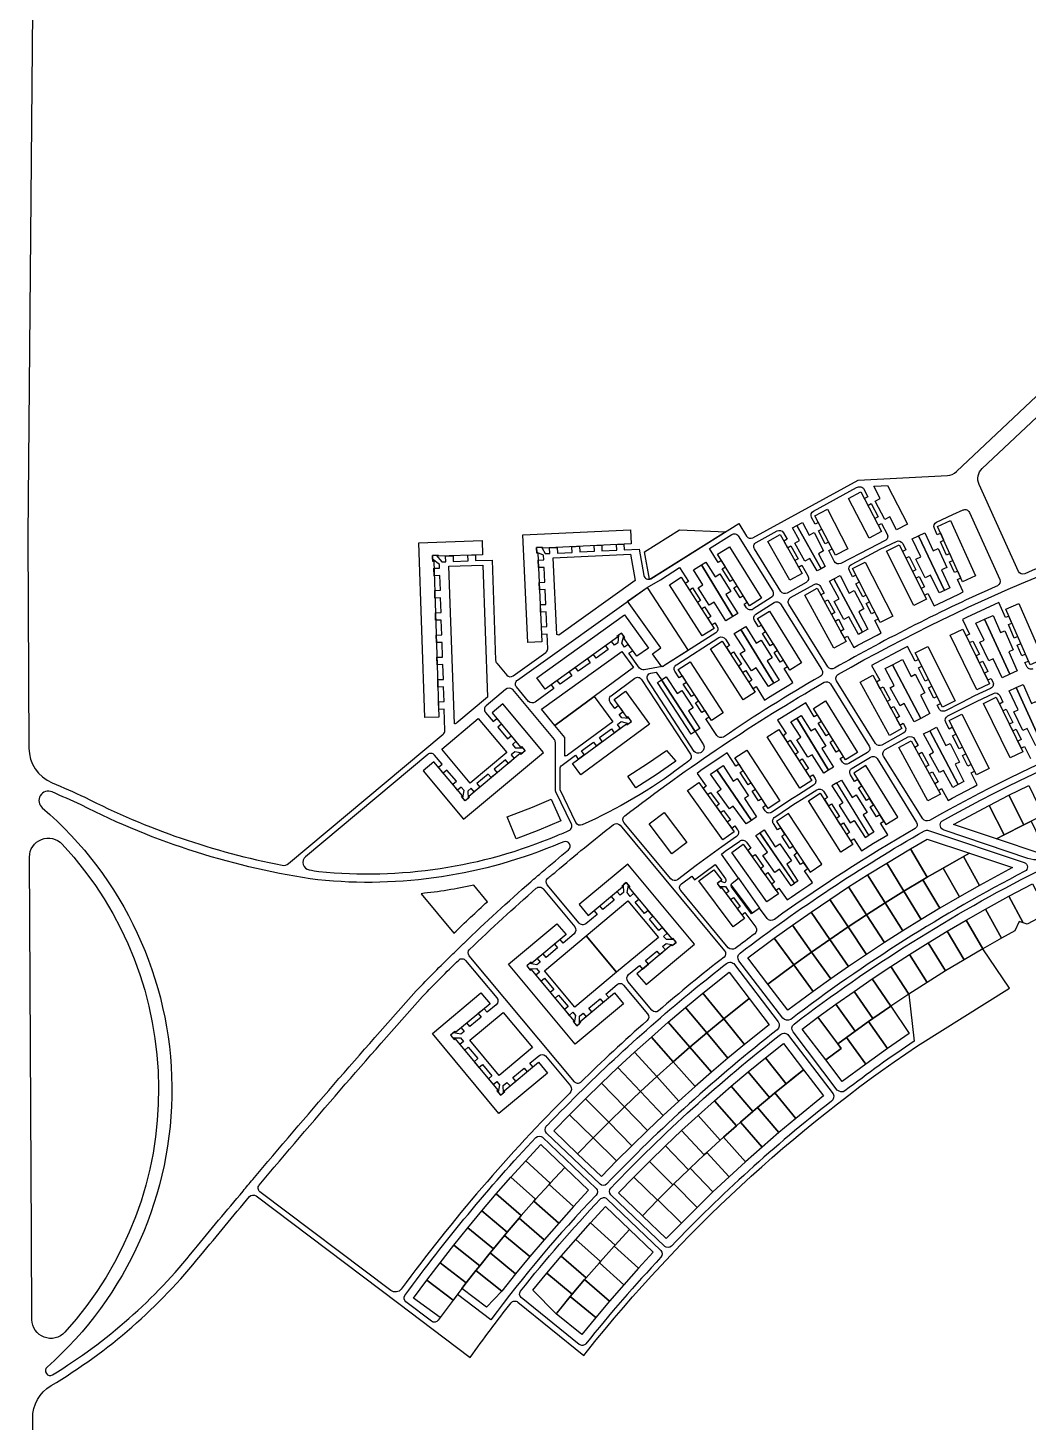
# Model space of a CAD drawing. Header units: millimetres. Extents: x -2529 to 8314, y -4885 to 3935.
# Drawn here: x 877 to 1937, y -2043 to -566 of the extents above; entities that cross this region are included whole.
import ezdxf

# ---------------------------------------------------------------- set-up
doc = ezdxf.new("R2010")
doc.units = ezdxf.units.MM
for name, color, linetype, true_color in [('благоустройство_внутридворовые_дороги', 18, 'Continuous', 0x000000), ('благоустройство_спорт', 18, 'Continuous', 0x000000), ('дома_зона застройки', 18, 'Continuous', 0x000000), ('Участки_зона_Ж_1_1_18_08_034001_2520', 18, 'Continuous', 0x000000), ('Участки_зона_Ж_1_1_18_08_034001_7586', 18, 'Continuous', 0x000000)]:
    doc.layers.add(name, color=color, linetype=linetype, true_color=true_color)
doc.layers.add('торговый_центр_здание', color=250, linetype='Continuous', transparency=0.4)

msp = doc.modelspace()

# ---------------------------------------------------------------- linework, layer by layer
at = {"layer": 'благоустройство_внутридворовые_дороги'}
for points in [[(881.9, -507.1), (876.8, -1104.8), (877.9, -1329, 0.300273), (902.4, -1365.6, -0.008998), (937.1, -1381, 0.070353), (1146.3, -1453, 0.225514), (1153, -1451.3), (1317, -1314.2, 0.232276), (1318.8, -1310.2), (1317.9, -1287.7), (1312.3, -1287.9), (1312, -1279.9), (1318, -1279.7), (1317.4, -1264.1), (1311.4, -1264.3), (1311.2, -1256.3), (1317.2, -1256.1), (1316.6, -1240.5), (1310.6, -1240.7), (1310.4, -1232.7), (1316.4, -1232.5), (1315.8, -1216.9), (1309.8, -1217.1), (1309.6, -1209.1), (1315.6, -1208.9), (1315, -1193.3), (1309, -1193.5), (1308.8, -1185.5), (1314.8, -1185.3), (1314.2, -1169.7), (1308.2, -1169.9), (1308, -1161.9), (1314, -1161.7), (1313.4, -1146.1), (1307.4, -1146.3), (1307.2, -1138.3), (1313.2, -1138.1), (1313, -1134.3), (1305.7, -1128.7), (1305.6, -1124.7), (1309.6, -1124.6), (1315.6, -1131.5), (1319.7, -1131.4), (1319.5, -1125.4), (1327.5, -1125.1), (1327.7, -1131.1), (1343.3, -1130.6), (1343.1, -1124.6), (1351.1, -1124.3), (1351.3, -1130.3), (1368.9, -1129.7), (1372.5, -1235.8, 0.166908), (1373.7, -1238.8), (1384.3, -1251.5, 0.394775), (1391.1, -1252.3), (1391.1, -1252.3), (1425.7, -1227.7, 0.208138), (1427.9, -1223.6), (1427.2, -1208.2), (1421.5, -1208.5), (1421.1, -1200.5), (1426.9, -1200.2), (1426.2, -1184.6), (1420.3, -1184.9), (1420, -1176.9), (1425.8, -1176.6), (1425.1, -1161), (1419.2, -1161.3), (1418.8, -1153.3), (1424.7, -1153), (1424, -1137.4), (1418.1, -1137.7), (1417.7, -1129.7), (1423.6, -1129.4), (1423.4, -1124.6), (1417.3, -1122.1), (1416.2, -1122.2), (1415.9, -1116.2), (1421.8, -1115.9), (1421.8, -1117), (1425, -1122.8), (1430.1, -1122.6), (1429.8, -1116.6), (1437.8, -1116.2), (1438.1, -1122.2), (1453.7, -1121.5), (1453.4, -1115.5), (1461.4, -1115.1), (1461.7, -1121.1), (1477.3, -1120.4), (1477, -1114.4), (1485, -1114), (1485.3, -1120), (1500.9, -1119.3), (1500.6, -1113.3), (1508.6, -1112.9), (1508.9, -1118.9), (1524.7, -1118.2), (1529.8, -1145.9, 0.512628), (1537.1, -1149.4), (1630.2, -1091.1), (1638.4, -1104.3, 0.397536), (1645.1, -1106), (1756.9, -1044.9), (1851.4, -1040.1, 0.177984), (1860.9, -1036), (2181.2, -734.4, 0.415974)], [(2191.1, -1055.3, 0.035834), (1933.4, -1144.2, -0.343797), (1926.7, -1141.7), (1885, -1049.6, -0.320367), (1888.4, -1032.5), (1946.2, -978.1)], [(1942, -1245, -0.416316), (1935.4, -1242.4), (1933.6, -1238.3), (1937.3, -1236.7), (1934.1, -1229.4), (1930.4, -1231), (1925.5, -1219.7), (1929.2, -1218.1), (1926, -1210.8), (1922.3, -1212.4), (1916.1, -1198.1), (1919.7, -1196.5), (1916.5, -1189.1), (1912.9, -1190.7), (1905.9, -1174.8), (1901.3, -1176.8), (1871.8, -1190.4), (1867.3, -1192.5), (1874.9, -1208.3), (1871.3, -1210), (1874.8, -1217.2), (1878.4, -1215.5), (1885.3, -1229.5), (1881.7, -1231.3), (1885.2, -1238.4), (1888.8, -1236.7), (1894.1, -1247.8), (1890.6, -1249.5), (1894.1, -1256.7), (1897.7, -1255), (1899.6, -1258.9, -0.417321), (1897.2, -1265.6), (1880.2, -1273.7), (1866.1, -1280.8), (1849.3, -1289.4, -0.41531), (1842.6, -1287.2), (1840.6, -1283.3), (1844.1, -1281.5), (1840.5, -1274.3), (1836.9, -1276.1), (1831.4, -1265.1), (1835, -1263.3), (1831.4, -1256.2), (1827.8, -1258), (1820.8, -1244), (1824.3, -1242.2), (1820.7, -1235.1), (1817.2, -1236.9), (1809.2, -1221.2), (1804.8, -1223.5), (1775.4, -1239), (1775.4, -1239), (1771, -1241.4), (1779.6, -1257), (1776.1, -1258.9), (1779.9, -1265.9), (1783.4, -1264), (1790.9, -1277.7), (1787.4, -1279.6), (1791.2, -1286.6), (1794.7, -1284.7), (1800.6, -1295.5), (1797.1, -1297.4), (1800.9, -1304.5), (1804.5, -1302.5), (1806.6, -1306.4, -0.412343), (1804.6, -1313.2), (1782, -1325.7, -0.399298), (1775.3, -1324), (1734, -1257.6, -0.42675), (1735.8, -1250.6, -0.062725), (2193.2, -1062.9)], [(1677.6, -1100.7), (1677.6, -1100.7), (1681.6, -1107.7), (1678.1, -1109.6), (1682, -1116.6), (1685.5, -1114.6), (1693.2, -1128.2), (1689.7, -1130.2), (1693.7, -1137.2), (1697.1, -1135.2), (1703.6, -1146.5, -0.414221), (1701.6, -1153.3), (1681.6, -1164.6, -0.401165), (1674.9, -1162.9), (1646.9, -1117.9, -0.43109), (1648.7, -1110.9), (1670.9, -1098.8, -0.409848), (1677.6, -1100.7)], [(2184.9, -1254.6, 0.05428), (1832.4, -1405.6, -0.33205), (1825.2, -1403.9), (1783.8, -1337.5, -0.430973), (1785.6, -1330.5), (1809.8, -1317.1, -0.39418), (1816.6, -1319.3), (1820.4, -1326.3), (1816.9, -1328.2), (1820.8, -1335.2), (1824.3, -1333.3), (1831.8, -1347), (1828.2, -1348.9), (1832.1, -1355.9), (1835.6, -1354), (1841.5, -1364.8), (1838, -1366.7), (1841.8, -1373.8), (1845.3, -1371.8), (1852.2, -1384.4), (1856.5, -1382), (1878.6, -1370.3), (1883, -1368), (1876.6, -1355.1), (1880.1, -1353.3), (1876.6, -1346.2), (1873, -1347.9), (1867.5, -1336.9), (1871, -1335.1), (1867.5, -1328), (1863.9, -1329.8), (1856.9, -1315.8), (1860.5, -1314), (1856.9, -1306.9), (1853.3, -1308.7), (1849.7, -1301.5, -0.412329), (1851.9, -1294.8), (1868.8, -1286.2), (1882.8, -1279.1), (1900.2, -1270.9, -0.412378), (1906.8, -1273.2), (1910.3, -1280.4), (1906.7, -1282.2), (1910.2, -1289.4), (1913.8, -1287.6), (1920.6, -1301.7), (1917, -1303.4), (1920.6, -1310.6), (1924.2, -1308.9), (1929.5, -1319.9), (1925.9, -1321.7), (1929.4, -1328.9), (1933, -1327.1), (1939.3, -1340.1)], [(1685.8, -1486.9), (1695, -1480.5), (1704.4, -1474.3), (1708.5, -1471.5), (1700.1, -1458.8), (1703.5, -1456.6), (1699, -1450), (1695.7, -1452.2), (1688.9, -1441.9), (1692.2, -1439.7), (1687.8, -1433), (1684.5, -1435.3), (1675.8, -1422.2), (1679.2, -1420), (1674.8, -1413.4), (1671.4, -1415.6), (1667, -1408.9, -0.414386), (1668.4, -1402), (1684.2, -1391.5), (1688.8, -1388.5), (1692.2, -1386.3), (1696.8, -1383.3), (1712.9, -1373.2, -0.363536), (1720.1, -1374.5), (1724.3, -1381.3), (1721, -1383.4), (1725.2, -1390.2), (1728.6, -1388), (1737, -1401.3), (1733.6, -1403.4), (1737.9, -1410.1), (1741.3, -1408), (1747.8, -1418.4), (1744.5, -1420.6), (1748.7, -1427.3), (1752.1, -1425.2), (1760.2, -1437.9), (1773.2, -1429.8), (1788.2, -1420.8), (1780.5, -1408.4), (1783.9, -1406.3), (1779.6, -1399.5), (1776.2, -1401.6), (1769.7, -1391.1), (1773.1, -1389), (1768.9, -1382.2), (1765.5, -1384.3), (1757.2, -1371.1), (1760.6, -1369), (1756.4, -1362.2), (1753, -1364.3), (1748.6, -1357.2, -0.418917), (1750.3, -1350.3), (1769.9, -1338.5, -0.409422), (1776.8, -1340.1), (1818.8, -1407.6, -0.390752), (1817.3, -1414.2, 0.025053), (1668.1, -1510.4, -0.39013), (1660.2, -1509.6), (1652.3, -1498.4), (1643.9, -1504.5), (1622.7, -1476.1, -0.414561), (1623.4, -1471.9), (1630, -1466.9), (1611.9, -1441.2), (1615.9, -1438.3), (1631.4, -1427.4, -0.414537), (1638.3, -1428.6), (1643, -1435.1), (1639.7, -1437.4), (1644.3, -1443.9), (1647.6, -1441.6), (1656.6, -1454.3), (1653.3, -1456.7), (1657.9, -1463.2), (1661.2, -1460.9), (1668.3, -1470.9), (1665.1, -1473.2), (1669.7, -1479.8), (1672.9, -1477.5), (1681.7, -1489.8), (1685.8, -1486.9), (1685.8, -1486.9)], [(878.5, -1444.4, -0.683192), (913.1, -1430.7, -0.390014), (915.9, -1947.9, -0.682645), (881.1, -1934.6), (880.5, -1844.7), (878.5, -1444.4)], [(883.7, -2291.6), (881.9, -2039.1, -0.266475), (901.4, -2004.4, 0.090385), (1060.2, -1866.1, -0.002129), (1111.7, -1804.2, -0.376558), (1118.6, -1803.4), (1270.1, -1917.6), (1270.1, -1917.6), (1270.1, -1917.6), (1305.1, -1944), (1345.6, -1974.5, -0.010812), (1389, -1916.7, -0.41791), (1396.1, -1915.9), (1466.1, -1972.4), (1469.8, -1967.7, -0.076022), (1819.7, -1644.3), (1917.3, -1583.3), (1888.9, -1541.5), (1869.1, -1553.2), (1849.4, -1565.1), (1829.9, -1577.3), (1810.6, -1589.8), (1816.3, -1639.3, 0.014299), (1742.8, -1692.1, -0.353401), (1734.7, -1691.3), (1687.8, -1629.7, -0.414009), (1688.9, -1621.3, -0.04558), (1946.4, -1459.6, -0.184619)], [(1648.2, -1518.7, -0.397763), (1647.2, -1525.7, 0.003634), (1626.6, -1541.2, -0.328728), (1619.2, -1540.5), (1568.7, -1479.9, -0.428458), (1569.5, -1472.7), (1580.4, -1464.5), (1583.4, -1468.5), (1605.1, -1452.4), (1616.2, -1467.3, -0.414561), (1615.5, -1471.5), (1615.4, -1471.6), (1610.7, -1470.1), (1607.5, -1472.5), (1609.8, -1475.7), (1616.2, -1475.7), (1619.9, -1480.7), (1616.7, -1483.1), (1621.5, -1489.5), (1624.7, -1487.1), (1631.9, -1496.8), (1628.7, -1499.2), (1633.4, -1505.6), (1636.6, -1503.2), (1648.2, -1518.7)]]:
    msp.add_lwpolyline(points, format="xyb", dxfattribs=at)
for points in [[(1762.4, -1054), (1767, -1062.8), (1763.5, -1064.6), (1767.1, -1071.7), (1770.7, -1069.9), (1777.9, -1083.7), (1774.3, -1085.6), (1778, -1092.7), (1781.6, -1090.8), (1787.6, -1102.4, -0.415305), (1785.3, -1109.1), (1768.5, -1117.6), (1738.3, -1133.2, -0.413337), (1731.5, -1131), (1725.7, -1119.7), (1729.2, -1117.8), (1725.5, -1110.7), (1722, -1112.6), (1714.8, -1098.7), (1718.3, -1096.9), (1714.6, -1089.8), (1711.1, -1091.6), (1707.4, -1084.4, -0.407958), (1709.4, -1077.7), (1755.1, -1052.8, -0.112773), (1757.2, -1052.2), (1758.6, -1052.1, -0.28719)], [(1904.4, -1156.9, 0.024931), (1731.8, -1244.2, -0.376629), (1724.7, -1242.7), (1683.4, -1176.5, -0.427853), (1685.2, -1169.5), (1710, -1155.6, -0.417509), (1716.8, -1157.6), (1720.7, -1164.7), (1717.2, -1166.6), (1721, -1173.6), (1724.5, -1171.7), (1732, -1185.4), (1728.5, -1187.3), (1732.3, -1194.3), (1735.8, -1192.4), (1741.7, -1203.2), (1738.2, -1205.2), (1742, -1212.2), (1745.6, -1210.3), (1752.2, -1222.5), (1756.6, -1220), (1776.8, -1209.1), (1781.2, -1206.8), (1774.6, -1193.8), (1778.2, -1192), (1774.5, -1184.9), (1770.9, -1186.7), (1765.3, -1175.7), (1768.9, -1173.9), (1765.2, -1166.8), (1761.7, -1168.6), (1754.5, -1154.7), (1758.1, -1152.9), (1754.4, -1145.8), (1750.9, -1147.6), (1747.5, -1140.9, -0.412297), (1749.6, -1134.2), (1766.4, -1125.4), (1780.3, -1118.3), (1797.3, -1109.9, -0.412651), (1804, -1112.1), (1807.4, -1118.8), (1803.8, -1120.6), (1807.4, -1127.8), (1811, -1126), (1818, -1140), (1814.5, -1141.8), (1818.1, -1148.9), (1821.6, -1147.1), (1827.2, -1158.1), (1823.6, -1159.9), (1827.2, -1167), (1830.8, -1165.2), (1837.3, -1178.2), (1841.8, -1176), (1863.5, -1165.7), (1868.1, -1163.5), (1862.1, -1150.3), (1865.7, -1148.6), (1862.4, -1141.3), (1858.8, -1143), (1853.7, -1131.7), (1857.3, -1130.1), (1854, -1122.8), (1850.4, -1124.5), (1844, -1110.2), (1847.6, -1108.6), (1844.3, -1101.3), (1840.7, -1102.9), (1837.6, -1096.1, -0.412448), (1840, -1089.5), (1857.3, -1081.5), (1868, -1076.6, -0.415981), (1874.7, -1079.1), (1906.9, -1150.3, -0.397287)], [(1629.7, -1104.1), (1666.2, -1162.7, -0.411486), (1664.6, -1169.5), (1645.3, -1181.8, -0.41705), (1638.4, -1180.2), (1636, -1176.4), (1639.3, -1174.3), (1635.1, -1167.5), (1631.7, -1169.6), (1625.2, -1159.1), (1628.6, -1157), (1624.4, -1150.2), (1621, -1152.3), (1612.7, -1139.1), (1616.1, -1137), (1611.9, -1130.2), (1608.5, -1132.3), (1599.3, -1117.5), (1622.8, -1102.5, -0.416946)], [(1567.5, -1137.7), (1577, -1152.5), (1573.6, -1154.6), (1577.9, -1161.4), (1581.3, -1159.2), (1589.7, -1172.4), (1586.4, -1174.5), (1590.7, -1181.2), (1594.1, -1179.1), (1600.7, -1189.4), (1597.3, -1191.6), (1601.7, -1198.3), (1605, -1196.2), (1607.4, -1199.9, -0.410871), (1606, -1206.8), (1550.9, -1241.9, -0.096084), (1549.1, -1242.6), (1530, -1246.1, -0.277365), (1525.1, -1244.1), (1513.8, -1228.4), (1517.9, -1225.5), (1513.2, -1219), (1509.2, -1221.9), (1506.2, -1217.7), (1508.3, -1210.1), (1506, -1207), (1502.7, -1209.3), (1502.2, -1217.3), (1498.4, -1220), (1495.5, -1215.9), (1489, -1220.6), (1491.9, -1224.6), (1479.2, -1233.7), (1476.3, -1229.7), (1469.8, -1234.3), (1472.7, -1238.4), (1460, -1247.5), (1457.1, -1243.4), (1450.6, -1248.1), (1453.5, -1252.2), (1440.8, -1261.3), (1437.9, -1257.2), (1431.4, -1261.8), (1434.3, -1265.9), (1414.5, -1280.1, -0.374415), (1407.5, -1279.4), (1394.7, -1264, -0.436397), (1395.7, -1256.8), (1533.2, -1158.6), (1547.3, -1150.5)], [(1683.4, -1262.1), (1687.7, -1259.5), (1678.5, -1244.7), (1681.9, -1242.6), (1677.7, -1235.8), (1674.3, -1237.9), (1667.8, -1227.5), (1671.2, -1225.3), (1666.9, -1218.6), (1663.5, -1220.7), (1655.3, -1207.4), (1658.7, -1205.3), (1654.5, -1198.5), (1651.1, -1200.6), (1646.8, -1193.8, -0.411414), (1648.4, -1187), (1667.7, -1174.7, -0.416946), (1674.6, -1176.2), (1717.8, -1245.4, -0.03665), (1718.2, -1246, -0.426432), (1716.7, -1252.9, 0.018106), (1614, -1317.2, -0.387918), (1607.1, -1315.6), (1595.5, -1297.8), (1598.8, -1295.7), (1594.5, -1289), (1591.1, -1291.2), (1584.4, -1280.9), (1587.7, -1278.7), (1583.4, -1272), (1580, -1274.2), (1571.5, -1261.1), (1574.8, -1258.9), (1570.5, -1252.2), (1567.1, -1254.4), (1562.6, -1247.5, -0.417615), (1564.1, -1240.6), (1609.3, -1211.9, -0.413045), (1616.2, -1213.4), (1620.5, -1220.1), (1617.1, -1222.3), (1621.5, -1229), (1624.8, -1226.8), (1633.3, -1240), (1629.9, -1242.2), (1634.2, -1248.9), (1637.6, -1246.7), (1644.2, -1257.1), (1640.9, -1259.2), (1645.2, -1266), (1648.6, -1263.8), (1657.6, -1278), (1661.9, -1275.3), (1672.6, -1268.7)], [(1936.7, -1445.8), (1847.8, -1416, -0.536792), (1845.4, -1406.3, -0.070526), (2308.2, -1229, -0.385786), (2326.1, -1240.3), (2339.4, -1299, -0.394236), (2327.7, -1315.3, 0.058073), (1961.8, -1445.2, -0.160222)], [(1464.3, -1410.3, -0.405203), (1457.7, -1407.9), (1440.9, -1373.1), (1440.9, -1350.9, -0.238878), (1443, -1346.9), (1457.1, -1336.5), (1460.1, -1340.6), (1466.5, -1335.8), (1463.6, -1331.8), (1476.2, -1322.6), (1479.1, -1326.6), (1485.6, -1321.8), (1482.6, -1317.8), (1495.2, -1308.6), (1498.2, -1312.6), (1504.6, -1307.9), (1501.7, -1303.9), (1505.7, -1300.9), (1513.3, -1302.9), (1516.5, -1300.6), (1514.2, -1297.4), (1506.3, -1297), (1503.6, -1293.2), (1507.6, -1290.3), (1502.9, -1283.8), (1498.8, -1286.8), (1494.1, -1280.3, -0.427629), (1495.1, -1273.4), (1520.1, -1254.9, -0.430865), (1527.3, -1256.2), (1579, -1335.3, -0.387686), (1577.5, -1342.5, 0.001347), (1570.2, -1347.8, -0.056993)], [(1589.8, -1333.8, -0.390871), (1583.1, -1332.4), (1533.9, -1257, -0.535174), (1537.2, -1249.4), (1542.8, -1248.4), (1548.2, -1256.6), (1553.3, -1253.4), (1565, -1271.2), (1570, -1268), (1582.1, -1286.4), (1577, -1289.6), (1589, -1308), (1584, -1311.4), (1593, -1325.3, -0.357607), (1590.8, -1333.1, 0.000176)], [(1175, -1458, 0.003287), (1185.3, -1459.6, 0.125482), (1437.7, -1421.6, 0.006239), (1450.3, -1416.2, 0.43156), (1452.9, -1409.4), (1436.4, -1375.3, -0.112927), (1435.9, -1373.1), (1435.9, -1345.9), (1435.9, -1323, 0.175674), (1434.8, -1319.8), (1390.7, -1267, 0.378812), (1382.9, -1267), (1362.4, -1284.1, 0.41843), (1361.9, -1291.2), (1369.9, -1300.8), (1373.7, -1297.6), (1378.8, -1303.7), (1375, -1306.9), (1385.2, -1319.1), (1389, -1315.9), (1394.1, -1322), (1390.3, -1325.2), (1393.3, -1328.8), (1401.2, -1328.7), (1403.8, -1331.8), (1400.7, -1334.3), (1393, -1332.8), (1389.1, -1336.1), (1392.3, -1339.9), (1386.1, -1345.1), (1382.9, -1341.2), (1370.9, -1351.2), (1374.2, -1355.1), (1368, -1360.2), (1364.8, -1356.4), (1352.8, -1366.4), (1356, -1370.2), (1349.9, -1375.4), (1346.7, -1371.5), (1343.2, -1374.4), (1343.3, -1382.4), (1340.3, -1384.8), (1337.7, -1381.7), (1339.2, -1374), (1336.1, -1370.3), (1332.3, -1373.5), (1327.2, -1367.3), (1331, -1364.1), (1321, -1352.2), (1317.1, -1355.4), (1312, -1349.2), (1315.8, -1346), (1307.7, -1336.3, 0.414984), (1300.7, -1335.7), (1171.1, -1444, 0.644934)], [(1558.4, -1467.6), (1508.6, -1407.9, -0.426027), (1509.4, -1400.7, -0.032688), (1720.7, -1259.2, -0.404643), (1727.4, -1260.9), (1768.4, -1326.7, -0.421285), (1766.7, -1333.6), (1746.9, -1345.3, -0.407281), (1740.1, -1343.7), (1737.8, -1339.9), (1741.2, -1337.8), (1736.9, -1331), (1733.5, -1333.1), (1727, -1322.6), (1730.4, -1320.5), (1726.2, -1313.7), (1722.8, -1315.8), (1714.5, -1302.6), (1717.9, -1300.5), (1713.7, -1293.7), (1710.3, -1295.8), (1701.2, -1281.1), (1696.9, -1283.7), (1675.6, -1296.7), (1675.6, -1296.7), (1671.4, -1299.4), (1680.5, -1313.6), (1677.2, -1315.8), (1681.5, -1322.5), (1684.8, -1320.4), (1693.3, -1333.5), (1689.9, -1335.7), (1694.2, -1342.4), (1697.6, -1340.2), (1704.3, -1350.6), (1700.9, -1352.8), (1705.2, -1359.5), (1708.6, -1357.3), (1711.1, -1361.2, -0.415474), (1709.5, -1368.1), (1693.6, -1378.3), (1688.9, -1381.3), (1685.6, -1383.5), (1681, -1386.5), (1665.2, -1396.9, -0.416093), (1658.2, -1395.5), (1655.6, -1391.5), (1659, -1389.3), (1654.6, -1382.6), (1651.3, -1384.8), (1644.5, -1374.5), (1647.9, -1372.3), (1643.5, -1365.6), (1640.2, -1367.8), (1631.6, -1354.7), (1635, -1352.6), (1630.6, -1345.9), (1627.2, -1348), (1618, -1333.8), (1613.8, -1336.6), (1590.1, -1352.8), (1586, -1355.7), (1595.7, -1369.3), (1592.5, -1371.6), (1597.2, -1378.1), (1600.4, -1375.8), (1609.5, -1388.5), (1606.3, -1390.8), (1611, -1397.3), (1614.2, -1394.9), (1621.4, -1404.9), (1618.1, -1407.3), (1622.8, -1413.8), (1626, -1411.4), (1629, -1415.5, -0.416093), (1627.8, -1422.5), (1612.4, -1433.5), (1585.2, -1453.4), (1565.3, -1468.4, -0.399873)], [(1444.8, -1428.2, -0.001811), (1441.1, -1429.6, -0.126953), (1184.2, -1468.5, -0.082928), (933.2, -1389.1, 0.00808), (902.4, -1375.4, 0.857844), (892, -1392.2, -0.454962), (897.1, -1985, 0.915362), (903, -1993, 0.087294), (1053.2, -1860.4, -0.002134), (1104.9, -1798.3, -0.014354), (1115.1, -1786.1, -0.006995), (1288.5, -1586, -0.007003), (1327.1, -1547.1, 0.000739), (1338.6, -1535.9, -0.002526), (1338.7, -1535.8, -0.012308), (1409.8, -1470.6, 0.000334), (1422, -1460.1, -0.002391), (1422, -1460.1, -0.004649), (1449.8, -1436.7, 0.852764)], [(1427.8, -1466.9, -0.011554), (1436.7, -1459.7, -0.011554), (1497.5, -1409.9, -0.404745), (1504.4, -1410.7), (1615.3, -1543.6, -0.403416), (1614.7, -1550.4, 0.012672), (1545.2, -1607.3, -0.411261), (1538.2, -1606.7), (1512.8, -1576.3, -0.399574), (1513.4, -1569), (1525.2, -1559.2), (1528.4, -1563.1), (1534.5, -1557.9), (1531.3, -1554.1), (1543.3, -1544.1), (1546.5, -1547.9), (1552.6, -1542.8), (1549.4, -1539), (1553.2, -1535.8), (1560.9, -1537.4), (1564, -1534.8), (1561.4, -1531.8), (1553.5, -1531.9), (1550.6, -1528.4), (1554.5, -1525.2), (1549.3, -1519.1), (1545.5, -1522.3), (1535.5, -1510.3), (1539.3, -1507.1), (1534.2, -1500.9), (1530.4, -1504.1), (1520.4, -1492.1), (1524.2, -1488.9), (1519.1, -1482.8), (1515.2, -1486), (1512, -1482.1), (1513.5, -1474.3), (1510.9, -1471.3), (1507.8, -1473.9), (1508, -1481.8), (1504.4, -1484.8), (1501.2, -1480.9), (1495, -1486.1), (1498.2, -1489.9), (1486.2, -1499.9), (1483, -1496.1), (1476.9, -1501.2), (1480.1, -1505.1), (1468.2, -1515, -0.415785), (1461.1, -1514.4), (1427.3, -1473.9, -0.410449)], [(1685.3, -1616.5, -0.335267), (1676.8, -1615.2), (1630.5, -1554.5, -0.41402), (1631.7, -1546.1, -0.033237), (1827.1, -1416.6, -0.197716), (1831.2, -1416.2), (1932.8, -1450.3, -0.662771), (1933.5, -1459.5, 0.043865), (1685.3, -1616.5, 0.04476)], [(1422.8, -1478), (1456.5, -1518.3, -0.35162), (1455.9, -1525.8), (1444.1, -1535.6), (1440.9, -1531.7), (1434.8, -1536.8), (1438, -1540.7), (1426, -1550.7), (1422.8, -1546.8), (1416.6, -1551.9), (1419.8, -1555.8), (1416.3, -1558.7), (1408.5, -1557.1), (1405.5, -1559.7), (1408.1, -1562.7), (1415.9, -1562.6), (1419.1, -1566.4), (1415.3, -1569.6), (1420.4, -1575.8), (1424.2, -1572.6), (1434.2, -1584.6), (1430.4, -1587.8), (1435.5, -1593.9), (1439.3, -1590.7), (1449.3, -1602.7), (1445.5, -1605.9), (1450.6, -1612.1), (1454.5, -1608.9), (1457.3, -1612.3), (1455.8, -1620.1), (1458.5, -1623.3), (1461.5, -1620.8), (1461.3, -1613), (1465.2, -1609.7), (1468.4, -1613.6), (1474.5, -1608.4), (1471.3, -1604.6), (1483.3, -1594.6), (1486.5, -1598.4), (1492.7, -1593.3), (1489.5, -1589.5), (1501.5, -1579.4, -0.425949), (1508.2, -1580.1), (1533.7, -1610.6, -0.395812), (1533, -1617.8, 0.013546), (1462.6, -1683.1, -0.461022), (1456.1, -1682.5), (1344.6, -1549.1, -0.393771), (1345, -1542.3, -0.012328), (1415.7, -1477.4, -0.42041)], [(1261.5, -1903.6), (1122.8, -1799.1, -0.430133), (1122, -1791.9, -0.006991), (1295.1, -1592.1, -0.00698), (1333.4, -1553.5, -0.437415), (1340.8, -1553.9), (1373.8, -1593.4, -0.385705), (1373.2, -1600.9), (1363.5, -1608.9), (1360.3, -1605.1), (1354.2, -1610.2), (1357.4, -1614.1), (1345.4, -1624), (1342.2, -1620.2), (1336, -1625.3), (1339.2, -1629.1), (1335.7, -1632), (1327.9, -1630.5), (1324.9, -1633.1), (1327.4, -1636.1), (1335.4, -1636.1), (1338.5, -1639.8), (1334.7, -1643), (1339.8, -1649.1), (1343.6, -1645.9), (1353.6, -1658), (1349.8, -1661.2), (1354.9, -1667.3), (1358.7, -1664.1), (1368.7, -1676.1), (1364.9, -1679.3), (1370, -1685.5), (1373.9, -1682.3), (1376.7, -1685.7), (1375.2, -1693.5), (1377.9, -1696.7), (1380.8, -1694.2), (1380.7, -1686.3), (1384.6, -1683.1), (1387.8, -1686.9), (1393.9, -1681.8), (1390.7, -1678), (1402.7, -1668), (1405.9, -1671.8), (1412.1, -1666.7), (1408.9, -1662.8), (1418.4, -1654.9, -0.360218), (1425.4, -1655.1), (1451.8, -1686.7, -0.351983), (1451.2, -1694.4, 0.038703), (1272.6, -1902.2, -0.408951)], [(1671, -1627.5, 0.036372), (1490.2, -1791, -0.407366), (1483.2, -1791.1), (1426.5, -1736.8, -0.347841), (1426.3, -1729.7, -0.000284), (1427.7, -1728.3, -0.029935), (1582.7, -1584.8, -0.006275), (1617.4, -1557.1, -0.417407), (1625.8, -1558.2), (1672.1, -1619, -0.376595)], [(1683.1, -1633.4), (1730.2, -1695.3, -0.363557), (1728.5, -1703.1, 0.036217), (1558.8, -1856.7, -0.384525), (1551.8, -1856.9), (1494.7, -1802.2, -0.413862), (1494.6, -1795.1, -0.036363), (1674.6, -1632.3, -0.417588)], [(1276.5, -1908.8, -0.030821), (1415.3, -1741.4, -0.347971), (1422.4, -1741.2), (1479.1, -1795.5, -0.37957), (1479.2, -1802.6, 0.031619), (1367.6, -1934.6), (1332.1, -1907.9), (1327.5, -1913.9), (1313.8, -1932.4), (1311.7, -1935.2, -0.416174), (1304.7, -1936.2), (1277.5, -1915.7, -0.409811)], [(1547.8, -1868.4, 0.019194), (1468.2, -1960.1, -0.425073), (1461.2, -1960.8), (1399.8, -1911.2, -0.413335), (1399, -1904.2, -0.019304), (1483.5, -1806.8, -0.417382), (1490.6, -1806.6), (1547.7, -1861.2, -0.333918)]]:
    msp.add_lwpolyline(points, format="xyb", close=True, dxfattribs=at)
msp.add_lwpolyline([(1380.5, -1609.2), (1411.5, -1646.3), (1376.2, -1675.7), (1345.2, -1638.5), (1380.5, -1609.2)], dxfattribs=at)
at = {"layer": 'благоустройство_спорт'}
for points in [[(1774.9, -1067.1), (1780.3, -1064.4), (1773.5, -1051.5, -0.056668), (1774.6, -1051.3), (1787.8, -1050.6), (1809.2, -1091.8), (1797.4, -1097.5), (1790.4, -1084), (1785, -1086.6)], [(1535.6, -1149.9), (1530.4, -1120.9), (1567.5, -1097.5), (1616.4, -1099.8), (1537.1, -1149.4, -0.081185)], [(1323.1, -1136.3), (1359.1, -1135), (1363.9, -1275), (1331.6, -1302, -0.161461), (1328.8, -1303.2)], [(1512.3, -1173.4), (1533.2, -1158.6), (1576.8, -1225.4), (1550.9, -1241.9, -0.096084), (1549.1, -1242.6), (1548.6, -1242.7), (1538.9, -1229.1), (1547.8, -1222.7)], [(1445.9, -1337.3), (1445.9, -1317.6), (1435.4, -1305), (1477.1, -1274.3), (1496.9, -1301.2), (1448.9, -1336.4, -0.159545)], [(1644.7, -1503.9), (1622.2, -1473.7, -0.18479), (1623.4, -1471.9), (1630, -1466.9), (1652.3, -1498.4)]]:
    msp.add_lwpolyline(points, format="xyb", close=True, dxfattribs=at)
for points in [[(1689.6, -1111.6), (1694.8, -1108.8), (1687.3, -1095.4), (1691.7, -1093), (1717.6, -1138.8), (1713.2, -1141.2), (1705.7, -1127.9), (1700.4, -1130.8)], [(1691.7, -1093), (1697.7, -1089.8), (1704.8, -1103.3), (1710.1, -1100.5), (1720.2, -1120), (1714.9, -1122.9), (1722, -1136.4), (1717.6, -1138.8)], [(1813.9, -1107.3), (1820.8, -1104), (1848.4, -1161.8), (1842.7, -1164.5), (1833.3, -1145.7), (1827.9, -1148.4), (1818, -1128.7), (1823.4, -1126.1)], [(1848.4, -1161.8), (1820.8, -1104), (1827.6, -1100.8), (1836.3, -1119.9), (1841.7, -1117.4), (1850.8, -1137.4), (1845.3, -1140), (1854, -1159.1)], [(1433.6, -1127.4), (1515.6, -1123.6), (1520.6, -1151.5), (1439.4, -1209.3), (1437.3, -1208.5)], [(1582.2, -1140.2), (1590.8, -1134.7), (1624.1, -1189.4), (1616.7, -1194.1), (1604.1, -1174.3), (1599, -1177.5), (1587.1, -1159), (1592.2, -1155.8)], [(1590.8, -1134.7), (1595.3, -1131.9), (1605.1, -1147.6), (1610.1, -1144.3), (1621.7, -1163), (1616.7, -1166.2), (1629.1, -1186.2), (1624.1, -1189.4)], [(1731.2, -1173.5), (1736.5, -1170.7), (1726.4, -1152.2), (1731.1, -1149.7), (1761.5, -1206), (1757.1, -1208.4), (1747, -1190), (1741.7, -1192.8)], [(1731.1, -1149.7), (1737.8, -1146.1), (1747.3, -1164.8), (1752.6, -1162), (1762.7, -1181.5), (1757.4, -1184.4), (1767, -1203), (1761.5, -1206)], [(1885.8, -1216.8), (1890.3, -1214.7), (1881.5, -1196.7), (1890.6, -1192.4), (1917.5, -1250.6), (1909.6, -1254.3), (1899.9, -1234.5), (1895.4, -1236.6)], [(1890.6, -1192.4), (1899.8, -1188.3), (1907.8, -1206.6), (1912.3, -1204.6), (1921.2, -1224.7), (1916.6, -1226.8), (1925.4, -1247), (1917.5, -1250.6)], [(1643.7, -1247.1), (1631.9, -1228.6), (1636.9, -1225.4), (1625.5, -1207.6), (1632.5, -1203.1), (1667.4, -1260.2), (1661.6, -1263.8), (1648.8, -1243.9)], [(1667.4, -1260.2), (1632.5, -1203.1), (1637.6, -1199.9), (1648.8, -1217.8), (1653.9, -1214.6), (1665.5, -1233.3), (1660.4, -1236.5), (1673.1, -1256.8)], [(1421.3, -1287.5), (1506.4, -1226.6), (1518.6, -1243.6), (1435.4, -1305)], [(1790.7, -1264.9), (1795.1, -1262.5), (1785.4, -1244.7), (1793.1, -1240.7), (1823.3, -1297.4), (1816.2, -1301.2), (1805.7, -1281.8), (1801.3, -1284.2)], [(1793.1, -1240.7), (1803.9, -1235), (1813, -1253), (1817.4, -1250.7), (1827.3, -1270.4), (1822.9, -1272.7), (1832.8, -1292.4), (1823.3, -1297.4)], [(1584, -1311.4), (1548.2, -1256.6), (1553.3, -1253.4), (1565, -1271.2), (1570, -1268), (1582.1, -1286.4), (1577, -1289.6), (1589, -1308)], [(1544, -1259.3), (1548.2, -1256.6), (1584, -1311.4), (1579.9, -1314.2)], [(1921.9, -1290.5), (1926.4, -1288.4), (1916.7, -1268.4), (1924.1, -1264.8), (1951.2, -1323.6), (1945, -1326.5), (1936, -1308.1), (1931.5, -1310.3)], [(1924.1, -1264.8), (1931.8, -1261.6), (1940.6, -1281.8), (1945.2, -1279.7), (1954, -1299.9), (1949.4, -1301.9), (1957.6, -1320.7), (1951.2, -1323.6)], [(1345.5, -1366), (1315.4, -1329.9), (1354.2, -1297.6), (1384.3, -1333.6)], [(1720.5, -1355.5), (1707.9, -1335.9), (1703.6, -1338.5), (1691.7, -1320), (1696, -1317.4), (1685.6, -1301.1), (1691.9, -1297.3), (1725.5, -1352.4)], [(1696.5, -1294.5), (1706.7, -1310.8), (1711, -1308.2), (1722.6, -1326.9), (1718.4, -1329.5), (1730.7, -1349.2), (1725.5, -1352.4), (1691.9, -1297.3)], [(1832.4, -1335.6), (1836.8, -1333.2), (1826.2, -1313.9), (1832.6, -1310.5), (1862.8, -1367.5), (1857.1, -1370.5), (1847.3, -1352.5), (1842.9, -1354.9)], [(1832.6, -1310.5), (1840, -1306.6), (1849.8, -1326.3), (1854.3, -1324), (1864.1, -1343.7), (1859.7, -1346), (1868.8, -1364.3), (1862.8, -1367.5)], [(1607.5, -1375.4), (1611.6, -1372.5), (1600.3, -1356.7), (1607, -1352.1), (1643.6, -1405.5), (1638, -1409.3), (1624.5, -1390.4), (1620.4, -1393.2)], [(1607, -1352.1), (1613.8, -1347.5), (1624.4, -1363.8), (1628.5, -1361), (1640.5, -1379.4), (1636.4, -1382.2), (1649.1, -1401.7), (1643.6, -1405.5)], [(1734.1, -1365.7), (1728.9, -1368.9), (1740.7, -1387), (1736.5, -1389.7), (1748.3, -1408.2), (1752.6, -1405.6), (1764.2, -1423.7), (1768.1, -1421.3)], [(1734.1, -1365.7), (1739.1, -1362.8), (1750.5, -1381.1), (1754.8, -1378.5), (1766.4, -1397.2), (1762.1, -1399.7), (1773.5, -1418), (1768.1, -1421.3)], [(1652.6, -1418.7), (1657.1, -1415.6), (1668.9, -1433.5), (1673.9, -1430.2), (1686.1, -1448.5), (1681.1, -1451.9), (1693, -1469.8), (1689.3, -1472.2)], [(1648.2, -1421.7), (1652.6, -1418.7), (1689.4, -1472.3), (1685.7, -1474.8), (1673.3, -1457.2), (1668.4, -1460.6), (1655.7, -1442.7), (1660.6, -1439.3)], [(1468.4, -1527.9), (1512.7, -1490.8), (1545.2, -1529.5), (1500.8, -1566.5)], [(1424.3, -1564.8), (1468.4, -1527.9), (1500.8, -1566.5), (1456.5, -1603.5)], [(1345.2, -1638.5), (1380.5, -1609.2), (1411.5, -1646.3), (1376.2, -1675.7)]]:
    msp.add_lwpolyline(points, close=True, dxfattribs=at)
at = {"layer": 'дома_зона застройки'}
for points in [[(1746.5, -1064.4), (1759.8, -1057.5), (1781.5, -1099.4), (1768.3, -1106.3)], [(1711, -1082.7), (1724.2, -1075.8), (1746, -1117.7), (1732.7, -1124.6)], [(1867.5, -1152.6), (1841, -1094), (1854.6, -1087.8), (1881.2, -1146.5)], [(1406.7, -1217.1), (1401.4, -1102.9), (1515.5, -1097.6), (1516.2, -1112.6), (1421.8, -1117), (1421.8, -1115.9), (1415.9, -1116.2), (1416.1, -1122.1), (1417.3, -1122), (1421.6, -1216.4)], [(1661.1, -1110), (1674.1, -1102.7), (1697.4, -1143.8), (1684.4, -1151.1)], [(1297.6, -1296.5), (1291.3, -1111.4), (1358.2, -1109.1), (1358.7, -1124), (1311.5, -1125.7), (1311.5, -1124.5), (1305.6, -1124.7), (1305.8, -1130.7), (1306.9, -1130.7), (1312.5, -1296)], [(1607.7, -1123.4), (1620.4, -1115.5), (1654.4, -1170.1), (1641.7, -1178)], [(1786.9, -1120.2), (1800.2, -1113.5), (1829.2, -1171), (1815.8, -1177.7)], [(1780.2, -1195.9), (1750.8, -1138.6), (1764.1, -1131.8), (1793.5, -1189.1)], [(1556.7, -1156), (1569.3, -1147.9), (1604.1, -1202.1), (1591.5, -1210.1)], [(1700.2, -1166.7), (1713.3, -1159.6), (1744.2, -1216.1), (1731, -1223.2)], [(1939.1, -1240.8), (1913.3, -1181.8), (1927, -1175.8), (1952.8, -1234.8)], [(1416.3, -1254.3), (1509.2, -1187.7), (1534.5, -1222.9), (1522.3, -1231.6), (1508.5, -1212.4), (1509.5, -1211.8), (1506, -1207), (1501.1, -1210.5), (1501.8, -1211.4), (1425, -1266.4)], [(1650.2, -1191.7), (1662.9, -1183.8), (1696.9, -1238.5), (1684.3, -1246.4)], [(1854.4, -1209.4), (1867.8, -1202.8), (1896, -1260.7), (1882.5, -1267.2)], [(1600.2, -1223.6), (1612.8, -1215.5), (1647.6, -1269.7), (1635, -1277.8)], [(1846.1, -1285.4), (1817.1, -1227.9), (1830.5, -1221.2), (1859.5, -1278.7)], [(1566.2, -1245.7), (1578.7, -1237.5), (1613.9, -1291.4), (1601.4, -1299.6)], [(1759.1, -1259), (1772.2, -1251.8), (1803.1, -1308.3), (1789.9, -1315.5)], [(1462.8, -1357.1), (1453.9, -1345.1), (1511.1, -1303.1), (1511.8, -1304.1), (1516.5, -1300.6), (1513, -1295.7), (1512.1, -1296.4), (1498.1, -1277.3), (1510.2, -1268.5), (1535.8, -1303.5)], [(1295.6, -1352.9), (1338.6, -1404.3), (1423.2, -1333.6), (1380.3, -1282.1), (1368.8, -1291.7), (1399.1, -1327.9), (1399.9, -1327.2), (1403.8, -1331.8), (1399.2, -1335.6), (1398.5, -1334.7), (1344.1, -1380.2), (1344.9, -1381), (1340.3, -1384.8), (1336.5, -1380.2), (1337.3, -1379.5), (1307, -1343.3)], [(1709.5, -1286.9), (1722.2, -1279), (1756.2, -1333.6), (1743.5, -1341.5)], [(1889.8, -1281.5), (1903.2, -1275), (1931.4, -1332.8), (1917.9, -1339.4)], [(1882.1, -1357.3), (1853.3, -1299.7), (1866.7, -1293), (1895.5, -1350.6)], [(1660.2, -1317.1), (1672.8, -1309.1), (1707.6, -1363.2), (1695, -1371.3)], [(1800, -1328.3), (1813.1, -1321.1), (1843.9, -1377.6), (1830.8, -1384.8)], [(1626.2, -1339.2), (1638.7, -1331), (1673.9, -1384.9), (1661.4, -1393)], [(1786.2, -1410), (1798.9, -1402.1), (1764.9, -1347.5), (1752.2, -1355.4)], [(1613.4, -1426.3), (1575.8, -1374), (1588, -1365.3), (1625.5, -1417.6)], [(1751.1, -1431.1), (1738.5, -1439.1), (1704.1, -1384.7), (1716.7, -1376.7)], [(1705.9, -1460.3), (1718.4, -1452), (1682.8, -1398.4), (1670.3, -1406.7)], [(1672.2, -1483.4), (1660, -1492), (1622.9, -1439.5), (1635.1, -1430.8)], [(1532, -1579.5), (1583.4, -1536.6), (1512.7, -1451.8), (1461.2, -1494.8), (1470.8, -1506.3), (1507.1, -1476), (1506.3, -1475.1), (1510.9, -1471.3), (1514.7, -1475.8), (1513.9, -1476.6), (1559.3, -1531), (1560.1, -1530.2), (1564, -1534.8), (1559.5, -1538.6), (1558.7, -1537.8), (1522.4, -1568)], [(1588.1, -1469.7), (1604, -1457.9), (1612.2, -1469), (1607.5, -1472.5), (1611, -1477.4), (1612, -1476.7), (1636.3, -1509.4), (1624.3, -1518.3)], [(1508.2, -1599.9), (1456.7, -1642.7), (1386.1, -1557.9), (1437.6, -1515), (1447.2, -1526.5), (1410.9, -1556.7), (1410.1, -1555.8), (1405.5, -1559.7), (1409.3, -1564.2), (1410.2, -1563.5), (1455.5, -1618), (1454.6, -1618.7), (1458.5, -1623.3), (1463, -1619.5), (1462.3, -1618.6), (1498.6, -1588.4)], [(1427.5, -1673.3), (1376.1, -1716.1), (1305.5, -1631.3), (1357, -1588.4), (1366.6, -1599.9), (1330.3, -1630.1), (1329.5, -1629.2), (1324.9, -1633.1), (1328.7, -1637.6), (1329.6, -1636.9), (1374.9, -1691.3), (1374, -1692.1), (1377.9, -1696.7), (1382.4, -1692.9), (1381.7, -1692), (1418, -1661.8)]]:
    msp.add_lwpolyline(points, close=True, dxfattribs=at)
at = {"layer": 'торговый_центр_здание'}
for points in [[(1521, -1371.1), (1512.6, -1358.6), (1533.5, -1345.4), (1553.8, -1331.3), (1563.4, -1342.9), (1542.6, -1357.4)], [(1394.3, -1425), (1384.7, -1401.8), (1411.8, -1391.4), (1431.6, -1383.1), (1441.6, -1406), (1418.2, -1416)], [(1535.2, -1409.1), (1551.1, -1397), (1575.3, -1428.9), (1559.4, -1440.9)]]:
    msp.add_lwpolyline(points, close=True, dxfattribs=at)
msp.add_lwpolyline([(1328.4, -1525, -0.006164), (1363.8, -1491.7), (1349.3, -1474.3, -0.026444), (1293.5, -1483.2), (1328.4, -1525)], format="xyb", dxfattribs=at)
at = {"layer": 'Участки_зона_Ж_1_1_18_08_034001_2520'}
for points in [[(1434.2, -1734.5), (1450.9, -1717.4), (1475.8, -1741.9), (1459.5, -1758.7)], [(1404.5, -1766.3), (1420.5, -1749), (1445.8, -1773.3), (1430.4, -1789.9)], [(1388.8, -1783.7), (1404.5, -1766.3), (1430.4, -1789.9), (1429.2, -1791.2), (1415, -1807)], [(1373.3, -1801.4), (1388.8, -1783.7), (1415, -1807), (1413.2, -1809), (1399.8, -1824.3)], [(1429.2, -1791.2), (1430.4, -1789.9), (1445.8, -1773.3), (1471, -1797.5), (1455.1, -1814.7)], [(1358.1, -1819.3), (1373.3, -1801.4), (1399.8, -1824.3), (1397.4, -1827.1), (1384.9, -1841.9)], [(1413.2, -1809), (1415, -1807), (1429.2, -1791.2), (1455.1, -1814.7), (1439.4, -1832.2)], [(1397.4, -1827.1), (1399.8, -1824.3), (1413.2, -1809), (1439.4, -1832.2), (1423.9, -1849.9)], [(1343.1, -1837.4), (1358.1, -1819.3), (1384.9, -1841.9), (1381.9, -1845.4), (1370.2, -1859.6)], [(1381.9, -1845.4), (1384.9, -1841.9), (1397.4, -1827.1), (1423.9, -1849.9), (1408.7, -1867.8)], [(1328.3, -1855.7), (1343.1, -1837.4), (1370.2, -1859.6), (1366.6, -1863.9), (1355.7, -1877.5)], [(1366.6, -1863.9), (1370.2, -1859.6), (1381.9, -1845.4), (1408.7, -1867.8), (1393.8, -1886)], [(1313.8, -1874.2), (1328.3, -1855.7), (1355.7, -1877.5), (1351.6, -1882.6), (1341.5, -1895.6)], [(1442, -1867.2), (1457.4, -1849.5), (1483.8, -1872.8), (1482.5, -1874.2), (1468.6, -1890.1)], [(1299.5, -1892.8), (1313.8, -1874.2), (1341.5, -1895.6), (1336.9, -1901.5), (1327.5, -1913.9)], [(1351.6, -1882.6), (1355.7, -1877.5), (1366.6, -1863.9), (1393.8, -1886), (1379.1, -1904.3)], [(1426.8, -1885.2), (1442, -1867.2), (1468.6, -1890.1), (1466.9, -1892.1), (1453.8, -1907.7)], [(1336.9, -1901.5), (1341.5, -1895.6), (1351.6, -1882.6), (1379.1, -1904.3), (1362.9, -1921.5)], [(1411.9, -1903.3), (1426.8, -1885.2), (1453.8, -1907.7), (1451.7, -1910.1), (1436.8, -1928.3)], [(1285.5, -1911.7), (1299.5, -1892.8), (1327.5, -1913.9), (1313.8, -1932.4)], [(1451.7, -1910.1), (1453.8, -1907.7), (1466.9, -1892.1), (1493.4, -1914.8), (1478.6, -1932.4)], [(1436.8, -1928.3), (1439.2, -1925.5), (1451.7, -1910.1), (1478.6, -1932.4), (1464, -1950.2)]]:
    msp.add_lwpolyline(points, close=True, dxfattribs=at)
at = {"layer": 'Участки_зона_Ж_1_1_18_08_034001_7586'}
for points in [[(1916.6, -1378.9), (1937.7, -1368.6), (1952.9, -1400.1), (1940, -1406.5), (1932.3, -1410.3)], [(1895.6, -1389.6), (1916.6, -1378.9), (1932.3, -1410.3), (1911.7, -1420.7)], [(1857.7, -1409.8), (1895.6, -1389.6), (1911.7, -1420.7), (1903.3, -1425.1)], [(1903.3, -1425.1), (1911.7, -1420.7), (1932.3, -1410.3), (1940, -1406.5), (1955.5, -1437.8), (1949.6, -1440.7)], [(1812.3, -1435.6), (1830, -1425.3), (1874.8, -1440.4), (1830, -1465.8)], [(1787.1, -1450.7), (1812.3, -1435.6), (1830, -1465.8), (1825.5, -1468.5), (1805.3, -1480.6)], [(1847, -1456.2), (1868.5, -1443.9), (1885.4, -1474.5), (1864.3, -1486.4)], [(1874.8, -1440.4), (1920.3, -1455.6), (1885.4, -1474.5), (1868.5, -1443.9)], [(1766.8, -1463.3), (1787.1, -1450.7), (1805.3, -1480.6), (1785.4, -1492.9)], [(1825.5, -1468.5), (1830, -1465.8), (1847, -1456.2), (1864.3, -1486.4), (1843.3, -1498.6)], [(1726.7, -1489.3), (1746.6, -1476.1), (1765.7, -1505.5), (1746.1, -1518.4)], [(1746.6, -1476.1), (1766.8, -1463.3), (1785.4, -1492.9), (1765.7, -1505.5)], [(1823.6, -1510.4), (1805.3, -1480.6), (1825.5, -1468.5), (1843.3, -1498.6)], [(1916.6, -1485.9), (1941.6, -1472.8), (1957.7, -1504), (1936, -1515.4), (1931.6, -1513.9)], [(1706.9, -1502.7), (1726.7, -1489.3), (1746.1, -1518.4), (1726.7, -1531.6)], [(1785.4, -1492.9), (1805.3, -1480.6), (1823.6, -1510.4), (1804.1, -1522.5)], [(1891.8, -1499.5), (1916.6, -1485.9), (1931.6, -1513.9), (1927.6, -1512.6), (1923, -1522.4), (1908.9, -1530.2)], [(1687.3, -1516.4), (1706.9, -1502.7), (1726.7, -1531.6), (1707.5, -1545)], [(1746.1, -1518.4), (1765.7, -1505.5), (1784.7, -1534.9), (1765.6, -1547.5)], [(1765.7, -1505.5), (1785.4, -1492.9), (1804.1, -1522.5), (1784.7, -1534.9)], [(1871.4, -1511.1), (1891.8, -1499.5), (1908.9, -1530.2), (1888.9, -1541.5)], [(1667.9, -1530.3), (1687.3, -1516.4), (1707.5, -1545), (1688.5, -1558.6)], [(1726.7, -1531.6), (1746.1, -1518.4), (1765.6, -1547.5), (1746.6, -1560.4)], [(1851.1, -1523), (1871.4, -1511.1), (1888.9, -1541.5), (1869.1, -1553.2)], [(1639.8, -1551.1), (1667.9, -1530.3), (1688.5, -1558.6), (1661.1, -1578.9)], [(1707.5, -1545), (1726.7, -1531.6), (1746.6, -1560.4), (1727.7, -1573.5)], [(1811.1, -1547.7), (1831, -1535.2), (1849.4, -1565.1), (1829.9, -1577.3)], [(1831, -1535.2), (1851.1, -1523), (1869.1, -1553.2), (1849.4, -1565.1)], [(1688.5, -1558.6), (1707.5, -1545), (1727.7, -1573.5), (1709.1, -1586.9)], [(1791.4, -1560.4), (1811.1, -1547.7), (1829.9, -1577.3), (1810.6, -1589.8)], [(1661.1, -1578.9), (1688.5, -1558.6), (1709.1, -1586.9), (1682.3, -1606.7)], [(1771.8, -1573.4), (1791.4, -1560.4), (1810.6, -1589.8), (1791.5, -1602.5)], [(1592.2, -1588.7), (1620, -1566.3), (1641.3, -1594.2), (1614.3, -1615.8)], [(1752.4, -1586.7), (1771.8, -1573.4), (1791.5, -1602.5), (1772.5, -1615.5)], [(1573.8, -1603.9), (1592.2, -1588.7), (1614.3, -1615.8), (1596.3, -1630.8)], [(1614.3, -1615.8), (1641.3, -1594.2), (1662.5, -1622), (1636.4, -1642.9)], [(1733.2, -1600.3), (1752.4, -1586.7), (1772.5, -1615.5), (1767.8, -1618.8), (1753.7, -1628.8)], [(1555.6, -1619.4), (1573.8, -1603.9), (1596.3, -1630.8), (1578.4, -1645.9)], [(1714.2, -1614.1), (1733.2, -1600.3), (1753.7, -1628.8), (1744.5, -1635.5), (1735.1, -1642.4)], [(1767.8, -1618.8), (1772.5, -1615.5), (1791.5, -1602.5), (1811, -1631.4), (1787.9, -1647.3)], [(1537.6, -1635.1), (1555.6, -1619.4), (1578.4, -1645.9), (1560.8, -1661.3)], [(1596.3, -1630.8), (1614.3, -1615.8), (1636.4, -1642.9), (1618.8, -1657.6)], [(1697.5, -1626.7), (1714.2, -1614.1), (1738.7, -1647.2), (1722.4, -1659.4)], [(1744.5, -1635.5), (1753.7, -1628.8), (1767.8, -1618.8), (1787.9, -1647.3), (1765, -1663.7)], [(1519.8, -1651.1), (1537.6, -1635.1), (1560.8, -1661.3), (1543.4, -1677)], [(1578.4, -1645.9), (1596.3, -1630.8), (1618.8, -1657.6), (1601.3, -1672.4)], [(1722.4, -1659.4), (1738.7, -1647.2), (1735.1, -1642.4), (1744.5, -1635.5), (1765, -1663.7), (1739.8, -1682.3)], [(1502.2, -1667.3), (1519.8, -1651.1), (1543.4, -1677), (1526.2, -1692.9)], [(1560.8, -1661.3), (1578.4, -1645.9), (1601.3, -1672.4), (1584, -1687.5)], [(1658.5, -1657.3), (1677.7, -1642), (1698.9, -1669.9), (1687.2, -1679.2), (1680.5, -1684.6)], [(1484.9, -1683.8), (1502.2, -1667.3), (1526.2, -1692.9), (1509.2, -1709)], [(1543.4, -1677), (1560.8, -1661.3), (1584, -1687.5), (1566.9, -1702.9)], [(1640.3, -1672.1), (1658.5, -1657.3), (1680.5, -1684.6), (1668.6, -1694.3), (1662.7, -1699.1)], [(1467.8, -1700.4), (1484.9, -1683.8), (1509.2, -1709), (1492.4, -1725.4)], [(1526.2, -1692.9), (1543.4, -1677), (1566.9, -1702.9), (1550.1, -1718.4)], [(1622.3, -1687.3), (1640.3, -1672.1), (1662.7, -1699.1), (1650.2, -1709.7), (1645.2, -1714)], [(1690.8, -1721.3), (1668.6, -1694.3), (1680.5, -1684.6), (1698.9, -1669.9), (1720, -1697.5)], [(1509.2, -1709), (1526.2, -1692.9), (1550.1, -1718.4), (1533.4, -1734.2)], [(1604.6, -1702.7), (1622.3, -1687.3), (1645.2, -1714), (1632, -1725.4), (1627.8, -1729.1)], [(1672.7, -1736.3), (1650.2, -1709.7), (1662.7, -1699.1), (1668.6, -1694.3), (1690.8, -1721.3)], [(1450.9, -1717.4), (1467.8, -1700.4), (1492.4, -1725.4), (1475.8, -1741.9)], [(1492.4, -1725.4), (1509.2, -1709), (1533.4, -1734.2), (1517, -1750.2)], [(1587.1, -1718.3), (1604.6, -1702.7), (1627.8, -1729.1), (1614, -1741.3), (1610.6, -1744.4)], [(1632, -1725.4), (1645.2, -1714), (1650.2, -1709.7), (1672.7, -1736.3), (1654.9, -1751.7)], [(1500.8, -1766.4), (1517, -1750.2), (1492.4, -1725.4), (1475.8, -1741.9)], [(1569.7, -1734.2), (1587.1, -1718.3), (1610.6, -1744.4), (1596.3, -1757.5), (1593.7, -1759.9)], [(1614, -1741.3), (1627.8, -1729.1), (1632, -1725.4), (1654.9, -1751.7), (1637.3, -1767.3)], [(1459.5, -1758.7), (1475.8, -1741.9), (1500.8, -1766.4), (1484.8, -1782.9)], [(1552.7, -1750.4), (1569.7, -1734.2), (1593.7, -1759.9), (1578.8, -1774), (1577, -1775.7)], [(1596.3, -1757.5), (1610.6, -1744.4), (1614, -1741.3), (1637.3, -1767.3), (1620, -1783.1)], [(1535.8, -1766.8), (1552.7, -1750.4), (1577, -1775.7), (1561.5, -1790.7), (1560.5, -1791.8)], [(1578.8, -1774), (1593.7, -1759.9), (1596.3, -1757.5), (1620, -1783.1), (1602.9, -1799.2)], [(1519.2, -1783.4), (1535.8, -1766.8), (1560.5, -1791.8), (1544.5, -1807.7), (1544.2, -1808)], [(1502.8, -1800.2), (1519.2, -1783.4), (1544.2, -1808), (1528.2, -1824.5)], [(1561.5, -1790.7), (1577, -1775.7), (1578.8, -1774), (1602.9, -1799.2), (1586, -1815.6)], [(1569.4, -1832.2), (1544.5, -1807.7), (1560.5, -1791.8), (1561.5, -1790.7), (1586, -1815.6)], [(1473.1, -1832), (1489.1, -1814.8), (1514.4, -1839.1), (1499.1, -1855.7)], [(1528.2, -1824.5), (1544.2, -1808), (1544.5, -1807.7), (1569.4, -1832.2), (1553.4, -1848.7)], [(1457.4, -1849.5), (1473.1, -1832), (1499.1, -1855.7), (1498.2, -1856.7), (1483.8, -1872.8)], [(1524, -1880.1), (1498.2, -1856.7), (1499.1, -1855.7), (1514.4, -1839.1), (1539.6, -1863.2)], [(1482.5, -1874.2), (1483.8, -1872.8), (1498.2, -1856.7), (1524, -1880.1), (1508.5, -1897.5)], [(1466.9, -1892.1), (1468.6, -1890.1), (1482.5, -1874.2), (1508.5, -1897.5), (1493.4, -1914.8)]]:
    msp.add_lwpolyline(points, close=True, dxfattribs=at)

doc.saveas('drawing.dxf')
